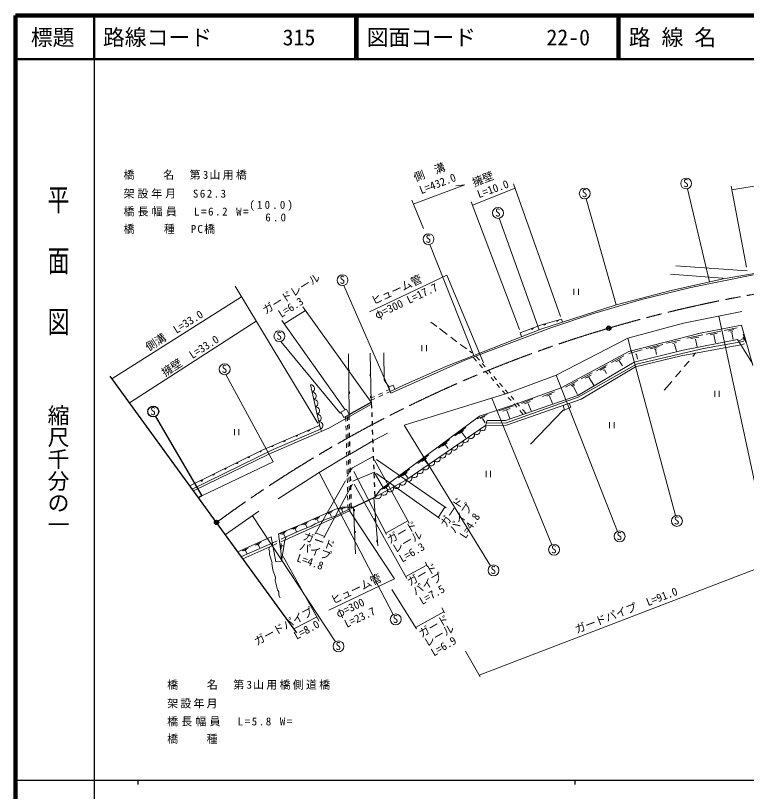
# Model space of a CAD drawing. Units: millimetres, scale not verified. Extents: x 40000 to 680000, y 20000 to 380000.
# Drawn here: x 40000 to 207305, y 202409 to 380000 of the extents above; entities that cross this region are included whole.
import ezdxf
from ezdxf.enums import TextEntityAlignment as Align

# ---------------------------------------------------------------- set-up
doc = ezdxf.new("R2010")
doc.units = ezdxf.units.MM
doc.header["$LTSCALE"] = 1000
doc.header["$PDMODE"] = 32
doc.header["$PDSIZE"] = 500
doc.linetypes.add('CHAIN', pattern=[18.5, 12, -1.5, 3.5, -1.5])
for name, color, linetype, lineweight in [('M-BGD', 7, 'Continuous', 13), ('M-BMK', 2, 'CHAIN', 13), ('M-BMK-SRVR', 3, 'Continuous', 25), ('M-STR-HTXT', 7, 'Continuous', 13), ('M-STR-STR1', 1, 'Continuous', 25), ('M-TTL', 2, 'Continuous', 140), ('M-TTL-BAND', 7, 'Continuous', 25), ('M-TTL-LINE', 7, 'Continuous', 50)]:
    doc.layers.add(name, color=color, linetype=linetype, lineweight=lineweight)
doc.layers.add('M-OTRS', color=6, linetype='Continuous')
doc.layers.add('M-TTL-TXT', color=7, linetype='Continuous')
doc.styles.add('@ＭＳ ゴシック', font='')
doc.styles.add('ＭＳ ゴシック', font='')
doc.styles.get('@ＭＳ ゴシック').set_extended_font_data('@MS Gothic')
doc.styles.get('ＭＳ ゴシック').set_extended_font_data('MS Gothic')

msp = doc.modelspace()

# ---------------------------------------------------------------- linework, layer by layer
at = {"layer": 'M-BGD'}
for p, q in [((193779, 340338), (198860, 319030)), ((203765, 340952), (207290, 322425)), ((170632, 338065), (177488, 313789)), ((150733, 333601), (159866, 308063)), ((134827, 327603), (144922, 302191)), ((191119, 322679), (207460, 321578)), ((201956, 319716), (217027, 322340)), ((189934, 320816), (201787, 319885)), ((190103, 317091), (201956, 319716)), ((208899, 320647), (194590, 317768)), ((201787, 319885), (201956, 319716)), ((115108, 318208), (125756, 293977)), ((167774, 317448), (167774, 316048)), ((168824, 316048), (168824, 317448)), ((177488, 313789), (190103, 317091)), ((194590, 317768), (183245, 314974)), ((183245, 314974), (172069, 311757)), ((160216, 308201), (177488, 313789)), ((172069, 311757), (162502, 308540)), ((206274, 312265), (192897, 309556)), ((210837, 265560), (200970, 311191)), ((135070, 309810), (136424, 308794)), ((165172, 309805), (164957, 310487)), ((192897, 309556), (180112, 306169)), ((206190, 309132), (196707, 307270)), ((208730, 299904), (206190, 309132)), ((137017, 308370), (138795, 307016)), ((138456, 299650), (160216, 308201)), ((162502, 308540), (142859, 301089)), ((155474, 307354), (155813, 306508)), ((196707, 307270), (180366, 303121)), ((201448, 307778), (198062, 307100)), ((200602, 307270), (198993, 306931)), ((205174, 308540), (202210, 307947)), ((204412, 308116), (203142, 307778)), ((204158, 307693), (203674, 307526)), ((203986, 307453), (204292, 305835)), ((139642, 306423), (140996, 305322)), ((180112, 306169), (163772, 297702)), ((180112, 306169), (180874, 303206)), ((192152, 305712), (189002, 304984)), ((192812, 303375), (205258, 305830)), ((197300, 306931), (193659, 306169)), ((196368, 306423), (194590, 306084)), ((195606, 305915), (196022, 304207)), ((199820, 306923), (200225, 305066)), ((205258, 305830), (208645, 300327)), ((206492, 305989), (205597, 305510)), ((205603, 305269), (206735, 305463)), ((206523, 307044), (207137, 305156)), ((206533, 306368), (206778, 305666)), ((100695, 305407), (114242, 289066)), ((133028, 304563), (133028, 303163)), ((134078, 303163), (134078, 304563)), ((141758, 304730), (143282, 303714)), ((197469, 303798), (182144, 300242)), ((188156, 304730), (184346, 303798)), ((187309, 304222), (185277, 303714)), ((186716, 303714), (186208, 303629)), ((190362, 304951), (191322, 305150)), ((190865, 304814), (191266, 303171)), ((192389, 302105), (205974, 304667)), ((205603, 305269), (197469, 303798)), ((205974, 304667), (206887, 304837)), ((116339, 288696), (116209, 302543)), ((121194, 302718), (121438, 291522)), ((124317, 302782), (124402, 296602)), ((143875, 303206), (144552, 302782)), ((145376, 302044), (146176, 301129)), ((180366, 303121), (164872, 294824)), ((179266, 302105), (176387, 300581)), ((183414, 303460), (180366, 302613)), ((180874, 303206), (180959, 303121)), ((180959, 303121), (180959, 302867)), ((180959, 302867), (181044, 302782)), ((181044, 302782), (191050, 265546)), ((181636, 300666), (192812, 303375)), ((181890, 302528), (182144, 302528)), ((181890, 299565), (192389, 302105)), ((182144, 302528), (182398, 301343)), ((186462, 303629), (186716, 302444)), ((195606, 302782), (195014, 301936)), ((142859, 301089), (125926, 293554)), ((144751, 301807), (145544, 300899)), ((146202, 300146), (146859, 299393)), ((146834, 300376), (147491, 299623)), ((168682, 293046), (181636, 300666)), ((182144, 300242), (168767, 292622)), ((178588, 301428), (177403, 300750)), ((178165, 301004), (178927, 299819)), ((194167, 300920), (193066, 299650)), ((128804, 295416), (138456, 299650)), ((147517, 298640), (148175, 297886)), ((148149, 298870), (148807, 298116)), ((169444, 292199), (181890, 299565)), ((175456, 300073), (173000, 298718)), ((175117, 299565), (173847, 298803)), ((174524, 298803), (174778, 298888)), ((174778, 298888), (175286, 298041)), ((192304, 298718), (191034, 297279)), ((88171, 297829), (99002, 277890)), ((124402, 296602), (125418, 294993)), ((148833, 297133), (149491, 296380)), ((149465, 297363), (150123, 296610)), ((163772, 297702), (152934, 293638)), ((163772, 297702), (177795, 261946)), ((171984, 298210), (169444, 296856)), ((171730, 297702), (170376, 297025)), ((171345, 297245), (171006, 297076)), ((171307, 297110), (172335, 295435)), ((109791, 285353), (107489, 295492)), ((125418, 294993), (126412, 295411)), ((125418, 294993), (125760, 293967)), ((125760, 293967), (128804, 295416)), ((126412, 295411), (126825, 294474)), ((150149, 295627), (150807, 294874)), ((150781, 295857), (151439, 295104)), ((164872, 294824), (155136, 291268)), ((168682, 296432), (165888, 294908)), ((167920, 295670), (167158, 295247)), ((167920, 295332), (167412, 295078)), ((167703, 295019), (168603, 293230)), ((190188, 296263), (188494, 294231)), ((123962, 293672), (123057, 293246)), ((124045, 293172), (123140, 292746)), ((125601, 294443), (124867, 294097)), ((125756, 293977), (124950, 293598)), ((125926, 293554), (125756, 293977)), ((152934, 293638), (128974, 286272)), ((151465, 294121), (152122, 293368)), ((152097, 294351), (152754, 293598)), ((152172, 287288), (168682, 293046)), ((160593, 292841), (163378, 293902)), ((161592, 292903), (162653, 293316)), ((200026, 294133), (200026, 292733)), ((201076, 292733), (201076, 294133)), ((122152, 292820), (121418, 292474)), ((122236, 292320), (121429, 291941)), ((155136, 291268), (146214, 288317)), ((148984, 292424), (162790, 258890)), ((168767, 292622), (152172, 286696)), ((152342, 286272), (169444, 292199)), ((152780, 292615), (153438, 291861)), ((153412, 292845), (154070, 292091)), ((154728, 291338), (155386, 290585)), ((155786, 291236), (158402, 292235)), ((156524, 291122), (157824, 291668)), ((162200, 292903), (162879, 291210)), ((166735, 291268), (167074, 290336)), ((121455, 291060), (111702, 285595)), ((114469, 289196), (115756, 289932)), ((115756, 289932), (116366, 288712)), ((150638, 289524), (154016, 290647)), ((151551, 289454), (153228, 290046)), ((152479, 289594), (153127, 287753)), ((154096, 291108), (154754, 290355)), ((155412, 289602), (156205, 288694)), ((156044, 289832), (156843, 288917)), ((157351, 291226), (158058, 289525)), ((165380, 289659), (157845, 281870)), ((165380, 290760), (165634, 289659)), ((165634, 289659), (165380, 289659)), ((167074, 290336), (165634, 289659)), ((114242, 289066), (114750, 288728)), ((114469, 289196), (115150, 288038)), ((116366, 288712), (115150, 288038)), ((115593, 287072), (115563, 288266)), ((115976, 287269), (115946, 288478)), ((146214, 288317), (123470, 271456)), ((145673, 287709), (147936, 288684)), ((146352, 287764), (147444, 288216)), ((146898, 287803), (147530, 286749)), ((115644, 285073), (115618, 286072)), ((116027, 285269), (116002, 286269)), ((128974, 286272), (148751, 254074)), ((147535, 286194), (147770, 286780)), ((147535, 286194), (152342, 286272)), ((147770, 286950), (147939, 287288)), ((147770, 286780), (147770, 286950)), ((152172, 286696), (147770, 286780)), ((147939, 287288), (152172, 287288)), ((175949, 286968), (175949, 285568)), ((176999, 285568), (176999, 286968)), ((90087, 285358), (90087, 283958)), ((91137, 283958), (91137, 285358)), ((111702, 285595), (97986, 279584)), ((109791, 285353), (99002, 280684)), ((110019, 284857), (109791, 285353)), ((116078, 283270), (116052, 284270)), ((125164, 284410), (121777, 282632)), ((140563, 283801), (143103, 285720)), ((141489, 284234), (142521, 285023)), ((142116, 284570), (143047, 283335)), ((115694, 283073), (115669, 284073)), ((121777, 282632), (116951, 279838)), ((136807, 281016), (139346, 282935)), ((99002, 280684), (80449, 271620)), ((115745, 281074), (115720, 282074)), ((116128, 281271), (116103, 282270)), ((137732, 281449), (138765, 282238)), ((138359, 281785), (139007, 280927)), ((97986, 279584), (80720, 271248)), ((115850, 279245), (109500, 275435)), ((115796, 279074), (115770, 280074)), ((116951, 279838), (115850, 279245)), ((116179, 279271), (116154, 280271)), ((121862, 279076), (117120, 276451)), ((132077, 277509), (134616, 279428)), ((99002, 277890), (82661, 270101)), ((115846, 277075), (115821, 278075)), ((116230, 277272), (116204, 278272)), ((133003, 277942), (134035, 278731)), ((133629, 278278), (134277, 277420)), ((109500, 275435), (100102, 269424)), ((109500, 275435), (126438, 242907)), ((115897, 275076), (115871, 276075)), ((116274, 275435), (115935, 274504)), ((116280, 275273), (116255, 276272)), ((117120, 276451), (116274, 275435)), ((122116, 275520), (117205, 273403)), ((122116, 275520), (124232, 271794)), ((127649, 274226), (130189, 276146)), ((128575, 274660), (129607, 275448)), ((147690, 275771), (147690, 274371)), ((148740, 274371), (148740, 275771)), ((115947, 273076), (115922, 274076)), ((116331, 273273), (116306, 274273)), ((129202, 274996), (129849, 274138)), ((117120, 272726), (115935, 270524)), ((115998, 271077), (115973, 272077)), ((116382, 271274), (116356, 272274)), ((123945, 271594), (125505, 272735)), ((124350, 271698), (124420, 271747)), ((124420, 271747), (125217, 272316)), ((124843, 271913), (125179, 271459)), ((116049, 269078), (116023, 270077)), ((116432, 269275), (116407, 270274)), ((123470, 271456), (122217, 269775)), ((116488, 267065), (116458, 268275)), ((122035, 269689), (122911, 258599)), ((95700, 266545), (88045, 261187)), ((105352, 263497), (113056, 266968)), ((111140, 265960), (112593, 266608)), ((113056, 266968), (114750, 267476)), ((116488, 267065), (113141, 265444)), ((116630, 266681), (113141, 265106)), ((113768, 267005), (115430, 267333)), ((114398, 266984), (114913, 267109)), ((114699, 266948), (114840, 266428)), ((114750, 267476), (116866, 267476)), ((116104, 266884), (116074, 268078)), ((116866, 267476), (117390, 267492)), ((117786, 256791), (117390, 267492)), ((94247, 265528), (113240, 236652)), ((108174, 264623), (109627, 265272)), ((108230, 262904), (112633, 264852)), ((111109, 264767), (108569, 263666)), ((108593, 264606), (109332, 264960)), ((109006, 264693), (109353, 264041)), ((113141, 265444), (111109, 264767)), ((111559, 265942), (112298, 266296)), ((111972, 266029), (112319, 265377)), ((112633, 264852), (113141, 265106)), ((105352, 263497), (100187, 261380)), ((101626, 259941), (108230, 262904)), ((103146, 262423), (104598, 263071)), ((105182, 262142), (107638, 263158)), ((105542, 263438), (106995, 264086)), ((105962, 263420), (106700, 263774)), ((106375, 263507), (106721, 262855)), ((108569, 263666), (107638, 263158)), ((100187, 261380), (100780, 256808)), ((100501, 261272), (101954, 261921)), ((100921, 261255), (101659, 261608)), ((101333, 261341), (101680, 260690)), ((101965, 260703), (105182, 262142)), ((103565, 262406), (104304, 262759)), ((103978, 262492), (104324, 261840)), ((90908, 257256), (98492, 260659)), ((94843, 258820), (96216, 259452)), ((98492, 260659), (99594, 254946)), ((99906, 259781), (98760, 259268)), ((101626, 259941), (100703, 259534)), ((101965, 260703), (100819, 260190)), ((101626, 259941), (100913, 255147)), ((101965, 260703), (101626, 259941)), ((98748, 259264), (91699, 256169)), ((91879, 257490), (93253, 258122)), ((98865, 258723), (92062, 255671)), ((92285, 257490), (92917, 257795)), ((92613, 257545), (92964, 256859)), ((95248, 258820), (95880, 259124)), ((95576, 258875), (95927, 258188)), ((97986, 257824), (98153, 258403)), ((97986, 257824), (98240, 257232)), ((99788, 259130), (98865, 258723)), ((100804, 259190), (100804, 257895)), ((100857, 258662), (101352, 258595)), ((98240, 257232), (98155, 257062)), ((98155, 257062), (98155, 256639)), ((98155, 256639), (98748, 254776)), ((100780, 256808), (100913, 255147)), ((101281, 256155), (109534, 241420)), ((98748, 254776), (98663, 254607)), ((98663, 254607), (98917, 253168)), ((99594, 254946), (100864, 255115)), ((98917, 253168), (99510, 251390)), ((99510, 251390), (99425, 250712)), ((99425, 250712), (99933, 248596)), ((99933, 248596), (100272, 248088)), ((100272, 248088), (100272, 247241)), ((100272, 247241), (100610, 246733)), ((109017, 242343), (103725, 239652))]:
    msp.add_line(p, q, dxfattribs=at)
at = {"layer": 'M-BGD', "lineweight": 25}
for p, q in [((72021, 288221), (82661, 270101)), ((82661, 270101), (81901, 269626))]:
    msp.add_line(p, q, dxfattribs=at)
at = {"layer": 'M-BGD'}
for points in [[(79907, 272365), (96422, 280541), (109601, 286191)], [(122217, 269775), (129312, 273657), (147535, 286194)]]:
    msp.add_lwpolyline(points, dxfattribs=at)
for centre in [(193493, 341555), (170295, 339269), (150439, 334816), (134532, 328818), (114849, 319431), (100394, 306620), (87870, 299042), (191377, 264339), (178253, 260783), (163267, 257735), (149406, 253010), (127017, 241799), (113927, 235608)]:
    msp.add_circle(centre, 1250, dxfattribs=at)
at = {"layer": 'M-BGD', "lineweight": 25}
msp.add_circle((71519, 289366), 1250, dxfattribs=at)
at = {"layer": 'M-BGD'}
for centre, radius, start, end in [((116189, 298695), 256, 283.21832, 77.85755), ((121359, 297721), 256, 103.93009, 258.56933), ((107558, 294619), 876, 291.03065, 94.55222), ((107942, 292929), 876, 291.03065, 94.55222), ((116236, 293696), 256, 283.21832, 77.85755), ((108326, 291240), 876, 291.03065, 94.55222), ((121468, 292722), 256, 103.93009, 258.56933), ((108709, 289550), 876, 291.03065, 94.55222), ((109093, 287860), 876, 291.03065, 94.55222), ((109477, 286170), 876, 291.03065, 94.55222), ((146861, 285780), 791, 217.49851, 31.55477), ((107035, 285152), 256, 215.88282, 10.52206), ((144258, 283989), 791, 217.49851, 31.55477), ((145559, 284884), 791, 217.49851, 31.55477), ((101521, 282788), 256, 215.88282, 10.52206), ((104278, 283970), 256, 215.88282, 10.52206), ((141654, 282198), 791, 217.49851, 31.55477), ((142956, 283093), 791, 217.49851, 31.55477), ((98763, 281606), 256, 215.88282, 10.52206), ((139051, 280407), 791, 217.49851, 31.55477), ((140353, 281302), 791, 217.49851, 31.55477), ((93324, 279071), 256, 219.0207, 13.65994), ((96013, 280402), 256, 219.0207, 13.65994), ((136448, 278616), 791, 217.49851, 31.55477), ((137750, 279511), 791, 217.49851, 31.55477), ((90636, 277740), 256, 219.0207, 13.65994), ((133845, 276825), 791, 217.49851, 31.55477), ((135146, 277720), 791, 217.49851, 31.55477), ((87947, 276409), 256, 219.0207, 13.65994), ((131242, 275034), 791, 217.49851, 31.55477), ((132543, 275929), 791, 217.49851, 31.55477), ((85259, 275077), 256, 219.0207, 13.65994), ((128573, 273322), 811, 213.0044, 24.3615), ((129940, 274139), 791, 217.49851, 31.55477), ((125735, 271770), 811, 213.0044, 24.3615), ((127154, 272546), 811, 213.0044, 24.3615), ((122897, 270217), 811, 213.0044, 24.3615), ((124316, 270993), 811, 213.0044, 24.3615), ((117359, 266782), 256, 284.80091, 79.44014), ((122485, 264709), 256, 107.1978, 261.83704), ((117545, 261786), 256, 284.80091, 79.44014), ((122879, 259725), 256, 107.1978, 261.83704)]:
    msp.add_arc(centre, radius, start, end, dxfattribs=at)
at = {"layer": 'M-BGD', "lineweight": 25}
msp.add_arc((82570, 273746), 256, 219.0207, 13.65994, dxfattribs=at)
at = {"layer": 'M-BMK'}
for centre, radius, start, end in [((260733, 19704), 300973, 87.35729, 106.39791), ((257609, 30311), 289916, 106.39743, 126.29205)]:
    msp.add_arc(centre, radius, start, end, dxfattribs=at)
at = {"layer": 'M-BMK-SRVR'}
for p, q in [((86007, 263986), (61636, 297459)), ((104408, 238714), (86007, 263986))]:
    msp.add_line(p, q, dxfattribs=at)
for centre in [(175766, 308435), (86007, 263986)]:
    msp.add_circle(centre, 500, dxfattribs=at)
for p in [(175766, 308435), (86007, 263986)]:
    msp.add_point(p, dxfattribs=at)
at = {"layer": 'M-OTRS'}
msp.add_point((86007, 263986), dxfattribs=at)
at = {"layer": 'M-STR-HTXT'}
for p, q in [((222533, 343155), (203923, 340123)), ((142804, 341241), (131040, 336852)), ((142804, 341241), (140813, 341051)), ((154015, 341451), (164703, 311080)), ((154345, 340515), (144566, 336604)), ((130678, 337722), (133376, 331230)), ((144270, 337383), (155390, 308116)), ((121007, 312213), (138710, 320562)), ((138710, 320562), (147078, 300523)), ((90281, 318022), (109162, 286696)), ((91750, 315586), (62079, 296850)), ((105775, 313366), (121438, 291522)), ((106386, 312513), (101504, 309447)), ((95077, 310053), (66086, 291346)), ((100949, 310233), (115427, 289744)), ((122200, 278229), (130074, 263836)), ((122624, 278398), (138533, 267316)), ((117403, 275664), (124910, 261211)), ((115556, 273505), (108569, 261380)), ((122624, 275181), (137125, 264847)), ((117544, 272726), (129566, 251136)), ((115935, 270524), (110601, 260449)), ((126772, 251051), (116335, 266826)), ((116488, 267065), (116630, 266681)), ((136732, 265127), (138280, 267493)), ((129782, 264370), (124755, 261510)), ((108682, 261576), (110751, 260732)), ((217213, 256339), (146115, 229001)), ((134138, 254184), (129305, 251606)), ((133800, 254861), (134308, 253845)), ((111701, 243905), (126772, 251051)), ((126169, 248600), (131768, 239621)), ((138066, 243534), (131549, 239971)), ((137610, 244447), (138202, 243262)), ((143028, 234541), (146330, 228614))]:
    msp.add_line(p, q, dxfattribs=at)
msp.add_lwpolyline([(155474, 307354), (160155, 309155), (164957, 310487)], dxfattribs=at)
for centre, start, end in [((161089, 309473), 208.18062, 2.81985), ((163980, 310274), 208.18062, 2.81985), ((158254, 308484), 213.72527, 8.36451)]:
    msp.add_arc(centre, 256, start, end, dxfattribs=at)
at = {"layer": 'M-STR-STR1'}
for p, q in [((116339, 288696), (121438, 291522)), ((121438, 291522), (121488, 290142)), ((116370, 287471), (116339, 288696)), ((121523, 289143), (121559, 288144)), ((116421, 285472), (116395, 286471)), ((121595, 287144), (121631, 286145)), ((116471, 283472), (116446, 284472)), ((121667, 285145), (121702, 284146)), ((116522, 281473), (116497, 282473)), ((121738, 283147), (121774, 282147)), ((121810, 281148), (121845, 280149)), ((116573, 279473), (116547, 280473)), ((121881, 279149), (121917, 278150)), ((116623, 277474), (116598, 278474)), ((121953, 277151), (121988, 276151)), ((116674, 275475), (116649, 276474)), ((116725, 273475), (116699, 274475)), ((122024, 275152), (122060, 274152)), ((116775, 271476), (116750, 272476)), ((122096, 273153), (122132, 272154)), ((116826, 269477), (116801, 270476)), ((122167, 271154), (122217, 269775)), ((116882, 267252), (116851, 268477)), ((116882, 267252), (122217, 269775))]:
    msp.add_line(p, q, dxfattribs=at)
at = {"layer": 'M-TTL'}
for p, q in [((40000, 380000), (40000, 20000)), ((680000, 380000), (40000, 380000))]:
    msp.add_line(p, q, dxfattribs=at)
at = {"layer": 'M-TTL-BAND'}
for p, q in [((58000, 370000), (58000, 20000)), ((40000, 205000), (579000, 205000)), ((68000, 205000), (68000, 204000)), ((168000, 205000), (168000, 204000))]:
    msp.add_line(p, q, dxfattribs=at)
at = {"layer": 'M-TTL-LINE'}
for p, q in [((58000, 380000), (58000, 370000)), ((117750, 380000), (117750, 370000)), ((118250, 380000), (118250, 370000)), ((177750, 380000), (177750, 370000)), ((178250, 380000), (178250, 370000)), ((40000, 370000), (680000, 370000))]:
    msp.add_line(p, q, dxfattribs=at)

# ---------------------------------------------------------------- texts
at = {"layer": 'M-BGD', "style": 'ＭＳ ゴシック'}
for p in [(192815, 340181), (169616, 337895), (149760, 333442), (133854, 327444), (114170, 318057), (99716, 305247), (87191, 297669), (70840, 287993), (190698, 262965), (177575, 259409), (162589, 256361), (148728, 251636), (126338, 240425), (113249, 234234)]:
    msp.add_text('S', height=1833, dxfattribs=at).set_placement(p, align=Align.BOTTOM_LEFT)
at = {"layer": 'M-STR-HTXT', "style": 'ＭＳ ゴシック'}
for s, rotation, p in [('側\u3000溝', 20.295, (131724, 341469)), ('L=432.0', 20.954, (133060, 338596)), ('擁壁', 20.956, (145167, 340293)), ('L=10.0', 19.809, (146233, 337664)), ('ガードレール', 32.269, (97541, 311088)), ('ヒューム管', 25.249, (122188, 313237)), ('φ=300 L=17.7', 25.249, (122953, 310016)), ('L=6.3', 32.269, (101126, 310308)), ('側溝\u3000L=33.0', 32.269, (70781, 302664)), ('擁壁\u3000L=33.0', 32.833, (74479, 296827)), ('ガード', 56.653, (139052, 262424)), ('パイプ', 56.653, (141077, 261046)), ('L=4.8', 56.653, (143482, 259837)), ('ガード', 30.326, (125950, 258558)), ('ガード', 340.828, (105441, 259541)), ('レール', 30.326, (127154, 256425)), ('パイプ', 340.828, (104601, 257239)), ('L=6.3', 30.326, (128773, 254274)), ('L=4.8', 340.828, (104018, 254612)), ('ガード', 30.326, (130545, 248884)), ('ヒューム管', 25.861, (112959, 244705)), ('パイプ', 30.326, (131749, 246750)), ('L=7.5', 30.326, (133368, 244600)), ('ガードパイプ  L=91.0', 21.032, (168627, 238020)), ('φ=300', 25.249, (114099, 241636)), ('ガードパイプ', 29.041, (95499, 235275)), ('L=23.7', 25.249, (116032, 239351)), ('L=8.0', 29.041, (104598, 236629)), ('ガード', 30.326, (133205, 237081)), ('レール', 30.326, (134410, 234948)), ('L=6.9', 30.326, (136029, 232798))]:
    msp.add_text(s, height=1833, rotation=rotation, dxfattribs=at).set_placement(p, align=Align.BOTTOM_LEFT)
at = {"layer": 'M-STR-HTXT', "char_height": 1833, "attachment_point": 7, "style": 'ＭＳ ゴシック'}
for s, insert in [('\\T1.21;橋\u3000\u3000名\u3000第3山用橋', (64727, 342405)), ('\\T1.27;架設年月\u3000S62.3', (64727, 338109)), ('\\T1.4;(10.0)', (93517, 335278)), ('\\T1.29;橋長幅員\u3000L=6.2\\~W=', (64727, 334011)), ('\\T1.4;6.0', (97167, 332857)), ('\\T1.23;橋\u3000\u3000種\u3000PC橋', (64727, 330031))]:
    msp.add_mtext(s, dxfattribs=dict(at, insert=insert))
at = {"layer": 'M-TTL', "color": 7, "char_height": 1833, "attachment_point": 7, "style": 'ＭＳ ゴシック'}
for s, insert in [('\\T1.21;橋\u3000\u3000名\u3000第3山用橋側道橋', (74722, 225707)), ('\\T1.2;架設年月\u3000\u3000', (74722, 221411)), ('\\T1.29;橋長幅員\u3000L=5.8\\~W=', (74722, 217313)), ('\\T1.2;橋\u3000\u3000種\u3000\u3000', (74722, 213333))]:
    msp.add_mtext(s, dxfattribs=dict(at, insert=insert))
at = {"layer": 'M-TTL-BAND', "style": '@ＭＳ ゴシック', "width": 1.4}
msp.add_text('平  面  図', height=3666, rotation=270, dxfattribs=at).set_placement((49777, 306475), align=Align.MIDDLE_RIGHT)
at = {"layer": 'M-TTL-BAND', "style": '@ＭＳ ゴシック'}
msp.add_text('縮尺千分の一', height=3666, rotation=270, dxfattribs=at).set_placement((49777, 261030), align=Align.MIDDLE_RIGHT)
at = {"layer": 'M-TTL-TXT', "style": 'ＭＳ ゴシック'}
msp.add_text('標題', height=3666, dxfattribs=at).set_placement((48500, 375000), align=Align.MIDDLE_CENTER)
for s, p in [('路線コード', (60000, 375000)), ('315', (101142, 375000)), ('図面コード', (120380, 375000)), ('22-0', (161521, 375000)), ('路 線 名', (180380, 375000))]:
    msp.add_text(s, height=3666, dxfattribs=at).set_placement(p, align=Align.MIDDLE_LEFT)

doc.saveas('drawing.dxf')
